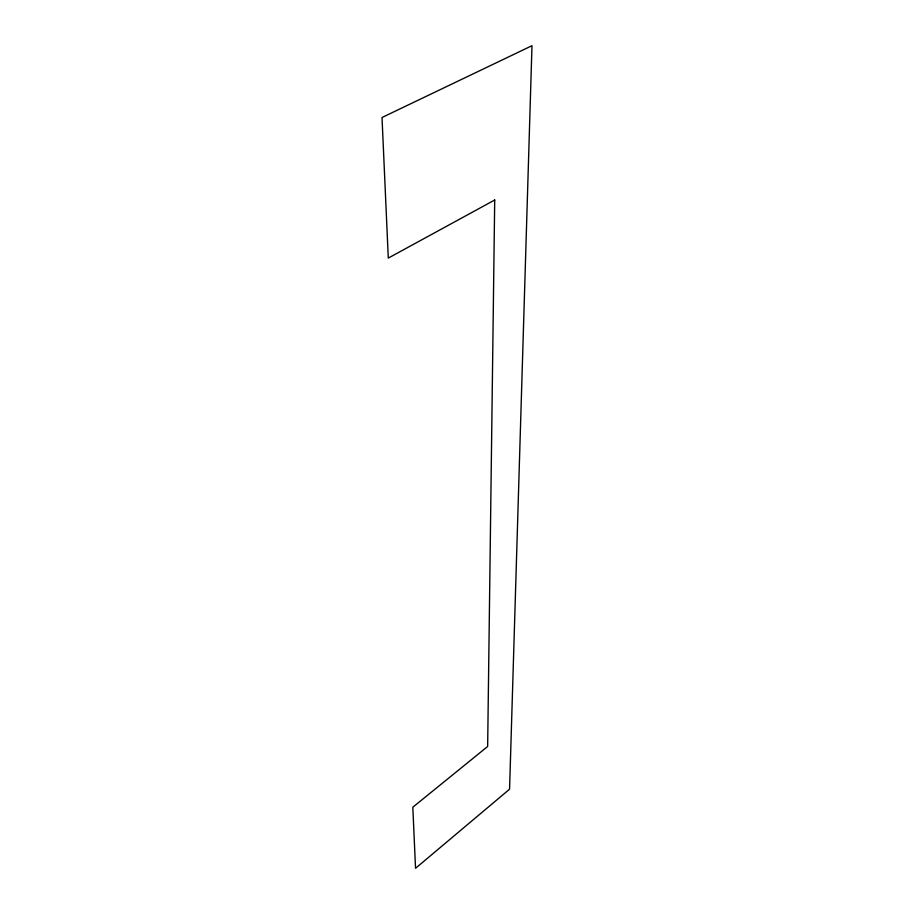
<?xml version="1.0" encoding="UTF-8"?>
<svg xmlns="http://www.w3.org/2000/svg" width="914" height="914" viewBox="0 0 914 914"><rect width="100%" height="100%" fill="white"/><g stroke="black" fill="none" stroke-linecap="round" stroke-linejoin="round"><path stroke-width="1.37" d="M494.714 200.006L487.653 746.487L412.82 807.211L415.539 868.3L509.566 789.193L531.982 45.7L382.018 117.495L388.29 258.079L494.714 200.006"/></g></svg>
